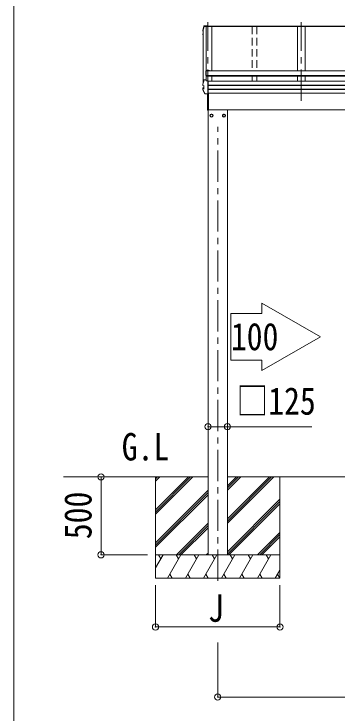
# Model space of a CAD drawing. Units: millimetres, scale not verified. Extents: x -11243 to 60313, y -7760 to 7760.
# Drawn here: x -11243 to -9167, y -4012 to 473 of the extents above; entities that cross this region are included whole.
import ezdxf
from ezdxf.enums import TextEntityAlignment as Align

# ---------------------------------------------------------------- set-up
doc = ezdxf.new("R2010")
doc.units = ezdxf.units.MM
doc.header["$LTSCALE"] = 40
doc.header["$PDMODE"] = 32
doc.header["$PDSIZE"] = 40
doc.linetypes.add('CHAIN1', pattern=[8, 5, -1, 1, -1])
doc.linetypes.add('DASHED1', pattern=[1.8, 1.2, -0.6])
for name, color, linetype, lineweight in [('0-3_ELV2', 7, 'Continuous', 9), ('0-6_OTH_LINE', 7, 'Continuous', 9), ('F-0_240', 7, 'Continuous', 9)]:
    doc.layers.add(name, color=color, linetype=linetype, lineweight=lineweight)
doc.styles.add('ＭＳ ゴシック', font='')
doc.styles.get('ＭＳ ゴシック').set_extended_font_data('MS Gothic')

msp = doc.modelspace()

# ---------------------------------------------------------------- linework, layer by layer
at = {"layer": '0-3_ELV2', "color": 5, "linetype": 'CHAIN1'}
for p, q in [((-9996.86, -84.05), (-9996.86, 420.12)), ((-9396.91, -84.05), (-9396.91, 420.12)), ((-9933.41, -3163.58), (-9933.41, -251.49))]:
    msp.add_line(p, q, dxfattribs=at)
at = {"layer": '0-3_ELV2', "color": 4}
for p, q in [((-10029.22, 364.93), (-10029.22, 368.98)), ((-10029.18, 369.29), (-10026.86, 378.14)), ((-10028.17, 363.65), (-10026.91, 363.41)), ((-10026.91, 364.93), (-10027.68, 365.08)), ((-10026.91, 365.28), (-10027.59, 365.42)), ((-10026.91, 368.23), (-10026.91, 31.45)), ((-10026.86, 378.14), (-10024.4, 386.91)), ((-10024.4, 386.91), (-10021.78, 395.57)), ((-9971.91, 391.6), (-10020.35, 391.6)), ((-10007.88, 391.75), (-10020.3, 391.75)), ((-10020.15, 393.24), (-10008.11, 393.24)), ((-10018.91, 396.86), (-9993.91, 396.86)), ((-10018.91, 396.85), (-10018.91, 396.86)), ((-10018.91, 396.86), (-10018.91, 396.86)), ((-10008.11, 394.33), (-10007.73, 391.84)), ((-10008.11, 393.24), (-10008.11, 394.33)), ((-9993.91, 394.33), (-10008.11, 394.33)), ((-10008.11, 393.24), (-10007.88, 391.75)), ((-10007.88, 391.75), (-10007.88, 392.09)), ((-10007.81, 391.6), (-10007.81, 48.26)), ((-9996.91, 391.84), (-10007.73, 391.84)), ((-10007.21, 391.6), (-10007.21, 44.31)), ((-6996.91, 392.5), (-9996.91, 392.5)), ((-6996.91, 391.61), (-9996.91, 391.61)), ((-9993.91, 392.5), (-9993.91, 396.86)), ((-6999.91, 394.78), (-9993.91, 394.78)), ((-9971.91, 391.68), (-9971.91, 107.42)), ((-9421.91, 391.68), (-9421.91, 107.42)), ((-9371.91, 391.68), (-9371.91, 107.42)), ((-10029.32, 339.89), (-10029.32, 343.96)), ((-10026.91, 341.43), (-10028.27, 341.17)), ((-10026.91, 339.91), (-10027.75, 339.74)), ((-10026.91, 345.52), (-10027.74, 345.42)), ((-10027.74, 345.42), (-10027.74, 345.42)), ((-10009.01, 107.45), (-10009.01, 77.99)), ((-9987.01, 109.45), (-10007.01, 109.45)), ((-10007.01, 73.4), (-10007.01, 107.92)), ((-9987.01, 107.92), (-10007.01, 107.92)), ((-6986.81, 107.29), (-10007.01, 107.29)), ((-9987.01, 109.45), (-9987.01, 107.29)), ((-10020.15, 50.58), (-10008.11, 50.58)), ((-10007.01, 77.99), (-10009.01, 77.99)), ((-10007.88, 49.09), (-10008.11, 50.58)), ((-10007.88, 49.09), (-10007.88, 48.74)), ((-10007.15, 43.95), (-10007.88, 48.74)), ((-10007.17, 43.95), (-10007.73, 47.63)), ((-10007.73, 43.95), (-10007.73, 47.63)), ((-6986.81, 78.26), (-10007.01, 78.26)), ((-6986.81, 76.51), (-10007.01, 76.51)), ((-6986.81, 73.4), (-10007.01, 73.4)), ((-9971.91, 75.44), (-9971.91, 41.78)), ((-9421.91, 73.4), (-9421.91, 41.78)), ((-9371.91, 73.4), (-9371.91, 41.78)), ((-10029.22, 14.88), (-10029.22, 22.27)), ((-10027.6, 13.41), (-10027.59, 13.41)), ((-10021.34, 12.64), (-10027.59, 13.41)), ((-10021.91, 12.5), (-10021.91, -6.71)), ((-10021.34, 12.64), (-10021.34, 12.64)), ((-9993.91, -38.46), (-9993.91, 43.95)), ((-6999.91, 41.78), (-9993.91, 41.78)), ((-6999.91, 15.25), (-9993.91, 15.25)), ((-6999.91, 14.36), (-9993.91, 14.36)), ((-10029.32, -10.16), (-10029.32, -2.77)), ((-10028.27, -1.49), (-10022.31, -0.34)), ((-10027.74, -8.87), (-10021.34, -7.18)), ((-10027.74, -8.87), (-10027.74, -8.88)), ((-10021.34, -7.18), (-10021.34, -7.18)), ((-9993.91, -38.46), (-10014.55, -38.46)), ((-9998.91, -142.65), (-9998.91, -38.46)), ((-9998.41, -143.05), (-9998.41, -38.46)), ((-6999.91, -8.86), (-9993.91, -8.86)), ((-6999.91, -10.79), (-9993.91, -10.79)), ((-6999.91, -35.82), (-9993.91, -35.82)), ((-9991.91, -35.82), (-9991.91, -140.65)), ((-9998.41, -143.05), (-9998.41, -143.05)), ((-9998.41, -143.05), (-9998.41, -143.12)), ((-9996.91, -140.65), (-9991.91, -140.65)), ((-9996.91, -143.15), (-9996.91, -140.65)), ((-7116.2, -142.05), (-9996.91, -142.05)), ((-9995.91, -142.05), (-9995.91, -2997.05)), ((-9964.81, -178.8), (-9964.91, -178.8)), ((-9964.81, -179.3), (-9964.91, -179.3)), ((-9902, -178.8), (-9901.9, -178.8)), ((-9902, -179.3), (-9901.9, -179.3)), ((-9870.91, -2997.05), (-9870.91, -142.05))]:
    msp.add_line(p, q, dxfattribs=at)
at = {"layer": '0-3_ELV2', "color": 4, "linetype": 'DASHED1'}
for p, q in [((-9711.91, 391.68), (-9711.91, 107.29)), ((-9681.91, 391.68), (-9681.91, 107.29)), ((-9711.91, 73.4), (-9711.91, 41.78)), ((-9681.91, 73.4), (-9681.91, 41.78))]:
    msp.add_line(p, q, dxfattribs=at)
at = {"layer": '0-3_ELV2', "color": 6}
for p, q in [((-9870.91, -2175.21), (-9995.91, -2175.21)), ((-9870.91, -2175.21), (-9328.75, -2175.21)), ((-10683.41, -2497.05), (-10384.41, -2497.05)), ((-10683.41, -2997.05), (-10683.41, -2497.05)), ((-10683.41, -2997.05), (-10384.41, -2997.05)), ((-10333.41, -3459.83), (-10333.41, -3191.59)), ((-9533.41, -3459.83), (-9533.41, -3191.59)), ((-10333.41, -3459.83), (-9533.41, -3459.83)), ((-9933.41, -3909.83), (-9933.41, -3559.83)), ((-9933.41, -3909.83), (-7060.41, -3909.83))]:
    msp.add_line(p, q, dxfattribs=at)
at = {"layer": '0-3_ELV2'}
for p, q in [((-9995.91, -2497.05), (-10924.04, -2497.05)), ((-10333.41, -2497.05), (-10333.41, -3147.05)), ((-10333.41, -2708.28), (-10122.18, -2497.05)), ((-10333.41, -2722.42), (-10108.04, -2497.05)), ((-10333.41, -2736.57), (-10093.89, -2497.05)), ((-10333.41, -2524.44), (-10306.03, -2497.05)), ((-10333.41, -2510.29), (-10320.17, -2497.05)), ((-7122.91, -2497.05), (-9870.91, -2497.05)), ((-9870.91, -2794.57), (-9573.39, -2497.05)), ((-9870.91, -2766.28), (-9601.68, -2497.05)), ((-9870.91, -2780.42), (-9587.54, -2497.05)), ((-9870.91, -2582.44), (-9785.53, -2497.05)), ((-9870.91, -2568.29), (-9799.67, -2497.05)), ((-9870.91, -2554.15), (-9813.81, -2497.05)), ((-9533.41, -2497.05), (-9533.41, -3147.05)), ((-10333.41, -2920.41), (-9995.91, -2582.92)), ((-10333.41, -2934.56), (-9995.91, -2597.06)), ((-10333.41, -2948.7), (-9995.91, -2611.2)), ((-9870.91, -2978.41), (-9533.41, -2640.92)), ((-9870.91, -2992.56), (-9533.41, -2655.06)), ((-9861.26, -2997.05), (-9533.41, -2669.2)), ((-10197.92, -2997.05), (-9995.91, -2795.05)), ((-10183.77, -2997.05), (-9995.91, -2809.19)), ((-10169.63, -2997.05), (-9995.91, -2823.33)), ((-9677.42, -2997.05), (-9533.41, -2853.05)), ((-9663.27, -2997.05), (-9533.41, -2867.19)), ((-9649.13, -2997.05), (-9533.41, -2881.33)), ((-9533.41, -2997.05), (-10333.41, -2997.05)), ((-10333.41, -3080.89), (-10285.01, -2997.05)), ((-10300.01, -3023.04), (-10315.01, -2997.05)), ((-10256.14, -3147.05), (-10169.54, -2997.05)), ((-10184.54, -3023.04), (-10199.54, -2997.05)), ((-10140.67, -3147.05), (-10054.07, -2997.05)), ((-10069.07, -3023.04), (-10084.07, -2997.05)), ((-10025.2, -3147.05), (-9938.6, -2997.05)), ((-10007.5, -2997.05), (-9995.91, -2985.46)), ((-9953.6, -3023.04), (-9968.6, -2997.05)), ((-9909.73, -3147.05), (-9823.13, -2997.05)), ((-9838.13, -3023.04), (-9853.13, -2997.05)), ((-9794.26, -3147.05), (-9707.66, -2997.05)), ((-9737.66, -2997.05), (-9722.66, -3023.04)), ((-9678.79, -3147.05), (-9592.19, -2997.05)), ((-9607.19, -3023.04), (-9622.19, -2997.05)), ((-10241.14, -3121.07), (-10226.14, -3147.05)), ((-10125.67, -3121.07), (-10110.67, -3147.05)), ((-10010.2, -3121.07), (-9995.2, -3147.05)), ((-9894.73, -3121.07), (-9879.73, -3147.05)), ((-9779.26, -3121.08), (-9764.26, -3147.05)), ((-9663.79, -3121.07), (-9648.79, -3147.05)), ((-9563.32, -3147.05), (-9533.41, -3095.24)), ((-9548.32, -3121.07), (-9533.41, -3146.91)), ((-10333.41, -3147.05), (-9533.41, -3147.05))]:
    msp.add_line(p, q, dxfattribs=at)
at = {"layer": '0-3_ELV2', "color": 4}
for points in [[(-10029.18, 369.29), (-10029.22, 369.03), (-10029.22, 368.98)], [(-10021.77, 395.58), (-10021.65, 395.88), (-10021.48, 396.14), (-10021.26, 396.37), (-10021, 396.55), (-10020.73, 396.68), (-10020.46, 396.76), (-10020.22, 396.8), (-10019.99, 396.82), (-10019.74, 396.84), (-10019.45, 396.85), (-10019.15, 396.86), (-10018.83, 396.86)], [(-9993.91, 392.83), (-9996.91, 392.83), (-9996.91, 391.83)], [(-10026.91, 333.69), (-10027.83, 335.93), (-10029.23, 339.42)], [(-9993.91, 43.95), (-10008.11, 43.95), (-10008.11, 50.58)], [(-10029.18, 22.58), (-10029.22, 22.32), (-10029.22, 22.27)], [(-10029.22, 14.84), (-10029.22, 14.93), (-10029.18, 15.19)], [(-10027.68, 13.42), (-10027.96, 13.5), (-10028.2, 13.57), (-10028.43, 13.67), (-10028.71, 13.84), (-10028.97, 14.11), (-10029.15, 14.46), (-10029.21, 14.84)], [(-10027.6, 13.41), (-10027.82, 13.48), (-10028.03, 13.63), (-10028.2, 13.85), (-10028.32, 14.12), (-10028.39, 14.43), (-10028.4, 14.76), (-10028.35, 15.08)], [(-10021.91, 12.5), (-10021.92, 12.62), (-10021.96, 12.71)], [(-10021.34, 12.64), (-10021.26, 12.61), (-10021.18, 12.56), (-10021.12, 12.48), (-10021.07, 12.39), (-10021.04, 12.28), (-10021.03, 12.16)], [(-10029.21, -10.66), (-10029.29, -10.5), (-10029.33, -10.32), (-10029.32, -10.14)], [(-10029.23, -10.64), (-10026.38, -17.46), (-10023.43, -24.19), (-10020.39, -30.84), (-10017.27, -37.4)], [(-10028.42, -10.85), (-10028.52, -10.53), (-10028.54, -10.17), (-10028.5, -9.81), (-10028.38, -9.48), (-10028.21, -9.2), (-10027.99, -8.99), (-10027.74, -8.88)], [(-10021.34, -7.18), (-10021.26, -7.14), (-10021.18, -7.08), (-10021.12, -7), (-10021.07, -6.89), (-10021.04, -6.78), (-10021.03, -6.66)], [(-10014.58, -38.46), (-10014.95, -38.46), (-10015.31, -38.45), (-10015.62, -38.43), (-10015.9, -38.4), (-10016.2, -38.32), (-10016.54, -38.18), (-10016.84, -37.96), (-10017.11, -37.69), (-10017.28, -37.35)], [(-9998.41, -143.12), (-9998.41, -143.15), (-9998.41, -143.15)], [(-9998.41, -143.15), (-9998.41, -143.15), (-9996.91, -143.15)]]:
    msp.add_lwpolyline(points, dxfattribs=at)
for points in [[(-9973.41, -169.24), (-9981.91, -174.15), (-9981.91, -183.96), (-9973.41, -188.87), (-9964.91, -183.96), (-9964.91, -174.15)], [(-9893.41, -169.24), (-9884.91, -174.15), (-9884.91, -183.96), (-9893.41, -188.87), (-9901.91, -183.96), (-9901.91, -174.15)]]:
    msp.add_lwpolyline(points, close=True, dxfattribs=at)
for centre, radius in [((-9973.41, -179.05), 10), ((-9973.41, -179.05), 8.5), ((-9893.41, -179.05), 10), ((-9893.41, -179.05), 8.5)]:
    msp.add_circle(centre, radius, dxfattribs=at)
for centre, radius, start, end in [((-10027.92, 364.93), 1.3, 166.2046, 259.10358), ((-9543.9, 245.58), 499.82, 162.96047, 166.14879), ((-9543.89, 245.58), 498.32, 162.94349, 166.12469), ((-10020.15, 391.54), 1.7, 89.95676, 162.90929), ((-10028.03, 343.96), 1.3, 100.9005, 179.9623), ((-10028.03, 339.89), 1.3, 100.8868, 201.66215), ((-9564.58, 524.46), 498.64, 201.74241, 202.00165), ((-9564.58, 524.81), 498.64, 201.78246, 202.00165), ((-10007.01, 107.45), 2, 90, 180), ((-9543.9, -97.08), 499.82, 162.96047, 166.14879), ((-10020.15, 48.88), 1.7, 89.95676, 162.90929), ((-10022.41, 0.15), 0.499, 280.91518, 359.94761), ((-10028.03, -2.77), 1.3, 100.9005, 179.9623), ((-9986.26, -127.99), 12.15, 179.0404, 180.9596), ((-9998.41, -142.65), 0.5, 180, 269.5), ((-9973.41, -179.05), 8.6, 171.25399, 188.74601), ((-9973.41, -179.05), 8.6, 111.25399, 128.74601), ((-9973.41, -179.05), 8.6, 51.25399, 68.74601), ((-9973.41, -179.05), 8.6, 1.66581, 8.74601), ((-9973.41, -179.05), 8.6, 351.25399, 358.33419), ((-9893.41, -179.05), 8.6, 171.25399, 178.33419), ((-9893.41, -179.05), 8.6, 181.66581, 188.74601), ((-9893.41, -179.05), 8.6, 111.25399, 128.74601), ((-9893.41, -179.05), 8.6, 51.25399, 68.74601), ((-9893.41, -179.05), 8.6, 351.25399, 8.74601), ((-9973.41, -179.05), 8.6, 231.25399, 248.74601), ((-9973.41, -179.05), 8.6, 291.25399, 308.74601), ((-9893.41, -179.05), 8.6, 231.25399, 248.74601), ((-9893.41, -179.05), 8.6, 291.25399, 308.74601)]:
    msp.add_arc(centre, radius, start, end, dxfattribs=at)
at = {"layer": '0-3_ELV2', "color": 6}
for p in [(-9995.91, -2175.21), (-9870.91, -2175.21), (-10683.41, -2497.05), (-10683.41, -2997.05), (-10333.41, -3459.83), (-9533.41, -3459.83), (-9933.41, -3909.83)]:
    msp.add_point(p, dxfattribs=at)
at = {"layer": '0-6_OTH_LINE'}
for p, q in [((-9649.74, -1381.42), (-9649.74, -1448.62)), ((-9649.74, -1748.22), (-9850.14, -1748.22)), ((-9649.74, -1748.22), (-9649.74, -1815.42))]:
    msp.add_line(p, q, dxfattribs=at)
for points in [[(-9649.74, -1815.42), (-9273.89, -1598.42), (-9649.74, -1381.42)], [(-9649.74, -1448.62), (-9850.14, -1448.62), (-9850.14, -1748.22)]]:
    msp.add_lwpolyline(points, dxfattribs=at)
at = {"layer": 'F-0_240', "color": 5}
msp.add_line((-11242.74, 7760), (-11242.74, -7760), dxfattribs=at)

# ---------------------------------------------------------------- texts
at = {"layer": '0-3_ELV2', "style": 'ＭＳ ゴシック', "width": 0.85}
for s, p in [('□125', (-9813.21, -2150.75)), ('G.L', (-10550.04, -2444.4)), ('J', (-9995.91, -3479.83))]:
    msp.add_text(s, height=176, dxfattribs=at).set_placement(p, align=Align.BOTTOM_LEFT)
msp.add_text('500', height=176, rotation=90, dxfattribs=at).set_placement((-10691.41, -2897.05), align=Align.BOTTOM_LEFT)
at = {"layer": '0-6_OTH_LINE', "style": 'ＭＳ ゴシック', "width": 0.85}
msp.add_text('100', height=176, dxfattribs=at).set_placement((-9848.92, -1737.18), align=Align.BOTTOM_LEFT)

doc.saveas('drawing.dxf')
